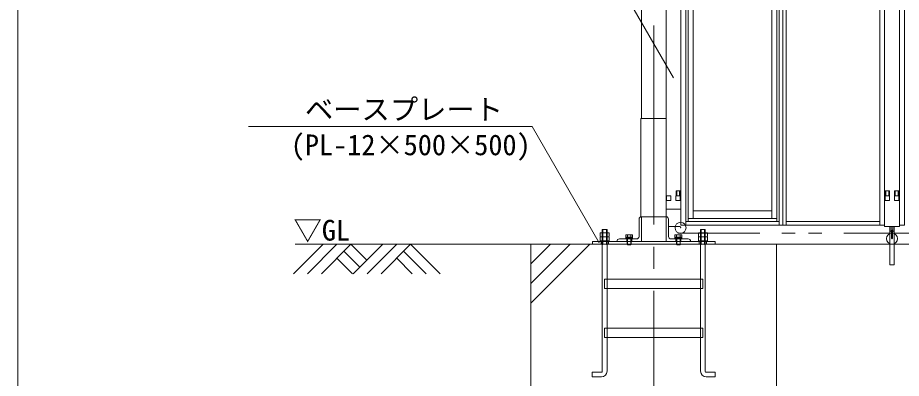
# Model space of a CAD drawing. Units: millimetres, scale not verified. Extents: x -12090 to 12090, y -18325 to 18325.
# Drawn here: x -12090 to -8492, y 4910 to 6377 of the extents above; entities that cross this region are included whole.
import ezdxf
from ezdxf.enums import TextEntityAlignment as Align

# ---------------------------------------------------------------- set-up
doc = ezdxf.new("R2010")
doc.units = ezdxf.units.MM
doc.header["$LTSCALE"] = 90
doc.header["$PDMODE"] = 32
doc.header["$PDSIZE"] = 45
for name, pattern in [('CHAIN2', [12, 9, -1, 1, -1]), ('DASHED1', [1.8, 1.2, -0.6]), ('DOUBLE_CHAIN2', [12.8, 9, -1, 0.6, -0.6, 0.6, -1])]:
    doc.linetypes.add(name, pattern=pattern)
for name, color, linetype, lineweight in [('0-5_ﾍﾞｰｽﾗｲﾝ', 134, 'Continuous', 18), ('0-6_ﾎﾞﾙﾄ類', 134, 'Continuous', 18), ('0-8_ﾜｲﾔｰﾛｰﾌﾟ', 134, 'DOUBLE_CHAIN2', 18), ('0-9_基礎工事用PCA大', 134, 'Continuous', 18), ('0-A_図面枠', 134, 'Continuous', 18), ('0-C_側固定棒', 134, 'Continuous', 18), ('1-0_中央走行棒', 134, 'Continuous', 18), ('1-6_通芯', 134, 'CHAIN2', 18), ('1-9_標準ﾊﾟﾈﾙ', 134, 'Continuous', 18), ('1-A_標準柱', 134, 'Continuous', 18), ('1-B_文字', 134, 'Continuous', 18), ('1-C_落とし棒', 134, 'Continuous', 18)]:
    doc.layers.add(name, color=color, linetype=linetype, lineweight=lineweight)
doc.styles.add('ＭＳ ゴシック', font='')
doc.styles.get('ＭＳ ゴシック').set_extended_font_data('MS Gothic')

msp = doc.modelspace()

# ---------------------------------------------------------------- linework, layer by layer
at = {"layer": '0-5_ﾍﾞｰｽﾗｲﾝ'}
msp.add_line((-10960.19, 5455), (1899.81, 5455), dxfattribs=at)
at = {"layer": '0-6_ﾎﾞﾙﾄ類'}
for p, q in [((-9709.72, 5487.03), (-9709.72, 5501.6)), ((-9709.72, 5484.17), (-9709.72, 5469.6)), ((-9690.67, 5487.03), (-9690.67, 5501.6)), ((-9690.67, 5484.17), (-9690.67, 5469.6)), ((-9612.03, 5494), (-9613.86, 5492.94)), ((-9613.86, 5492.94), (-9613.86, 5484.2)), ((-9613.86, 5484.2), (-9586.53, 5484.2)), ((-9612.03, 5494), (-9588.36, 5494)), ((-9611.44, 5484), (-9588.95, 5484)), ((-9608.19, 5455), (-9608.19, 5477)), ((-9607.02, 5492.94), (-9607.02, 5484.2)), ((-9606.97, 5452.2), (-9606.97, 5477)), ((-9601.39, 5481), (-9600.32, 5477)), ((-9600.07, 5481), (-9599, 5477)), ((-9593.36, 5492.94), (-9593.36, 5484.2)), ((-9592.19, 5455), (-9592.19, 5477)), ((-9588.36, 5494), (-9586.53, 5492.94)), ((-9586.53, 5492.94), (-9586.53, 5484.2)), ((-9412.03, 5494), (-9413.86, 5492.94)), ((-9413.86, 5492.94), (-9413.86, 5484.2)), ((-9413.86, 5484.2), (-9386.52, 5484.2)), ((-9412.03, 5494), (-9388.36, 5494)), ((-9411.43, 5484), (-9388.94, 5484)), ((-9408.19, 5455), (-9408.19, 5477)), ((-9407.02, 5492.94), (-9407.02, 5484.2)), ((-9406.96, 5452.2), (-9406.96, 5477)), ((-9401.39, 5481), (-9400.32, 5477)), ((-9400.07, 5481), (-9399, 5477)), ((-9393.36, 5492.94), (-9393.36, 5484.2)), ((-9392.19, 5455), (-9392.19, 5477)), ((-9388.36, 5494), (-9386.52, 5492.94)), ((-9386.52, 5492.94), (-9386.52, 5484.2)), ((-9309.72, 5487.03), (-9309.72, 5501.6)), ((-9309.72, 5484.17), (-9309.72, 5469.6)), ((-9290.66, 5487.03), (-9290.66, 5501.6)), ((-9290.66, 5484.17), (-9290.66, 5469.6)), ((-9608.19, 5455), (-9606.97, 5452.2)), ((-9408.19, 5455), (-9406.96, 5452.2))]:
    msp.add_line(p, q, dxfattribs=at)
for points in [[(-9718.67, 5487.03), (-9718.67, 5501.6), (-9681.71, 5501.6), (-9681.71, 5487.03), (-9684.19, 5485.6), (-9716.19, 5485.6)], [(-9718.67, 5484.17), (-9718.67, 5469.6), (-9681.71, 5469.6), (-9681.71, 5484.17), (-9684.19, 5485.6), (-9716.19, 5485.6)], [(-9718.19, 5469.6), (-9682.19, 5469.6), (-9682.19, 5467), (-9718.19, 5467)], [(-9586.2, 5484), (-9586.2, 5481), (-9614.2, 5481), (-9614.2, 5484)], [(-9614.2, 5481), (-9586.2, 5481), (-9586.2, 5477), (-9614.2, 5477)], [(-9386.19, 5484), (-9386.19, 5481), (-9414.19, 5481), (-9414.19, 5484)], [(-9414.19, 5481), (-9386.19, 5481), (-9386.19, 5477), (-9414.19, 5477)], [(-9318.67, 5487.03), (-9318.67, 5501.6), (-9281.72, 5501.6), (-9281.72, 5487.03), (-9284.19, 5485.6), (-9316.2, 5485.6)], [(-9318.67, 5484.17), (-9318.67, 5469.6), (-9281.72, 5469.6), (-9281.72, 5484.17), (-9284.19, 5485.6), (-9316.2, 5485.6)], [(-9318.19, 5469.6), (-9282.19, 5469.6), (-9282.19, 5467), (-9318.19, 5467)]]:
    msp.add_lwpolyline(points, close=True, dxfattribs=at)
for points in [[(-9606.97, 5452.2), (-9593.42, 5452.2), (-9593.42, 5477)], [(-9406.96, 5452.2), (-9393.42, 5452.2), (-9393.42, 5477)], [(-9608.19, 5455), (-9592.19, 5455), (-9593.42, 5452.2)], [(-9408.19, 5455), (-9392.19, 5455), (-9393.42, 5452.2)]]:
    msp.add_lwpolyline(points, dxfattribs=at)
for centre, radius, start, end in [((-9714.19, 5494.78), 8.96, 240.0064, 300.0064), ((-9714.19, 5476.42), 8.96, 60.0064, 120.0064), ((-9700.19, 5453.14), 32.45, 72.93497, 107.07105), ((-9700.19, 5518.05), 32.45, 252.93497, 287.07105), ((-9686.2, 5494.77), 8.95, 239.98131, 300.0315), ((-9686.2, 5476.43), 8.95, 59.98131, 120.0315), ((-9610.44, 5487.95), 6.05, 55.616, 124.384), ((-9611.44, 5484.2), 0.198, 180, 270), ((-9600.19, 5471.39), 22.62, 72.412, 107.588), ((-9589.94, 5487.95), 6.05, 55.616, 124.384), ((-9588.95, 5484.2), 0.198, 270, 0), ((-9410.44, 5487.95), 6.05, 55.616, 124.384), ((-9411.43, 5484.2), 0.198, 180, 270), ((-9400.19, 5471.39), 22.62, 72.412, 107.588), ((-9389.94, 5487.95), 6.05, 55.616, 124.384), ((-9388.94, 5484.2), 0.198, 270, 0), ((-9314.19, 5494.78), 8.96, 240.0064, 300.0064), ((-9314.19, 5476.42), 8.96, 60.0064, 120.0064), ((-9300.19, 5453.14), 32.45, 72.93497, 107.07105), ((-9300.19, 5518.05), 32.45, 252.93497, 287.07105), ((-9286.19, 5494.77), 8.95, 239.98131, 300.0315), ((-9286.19, 5476.43), 8.95, 59.98131, 120.0315)]:
    msp.add_arc(centre, radius, start, end, dxfattribs=at)
at = {"layer": '0-8_ﾜｲﾔｰﾛｰﾌﾟ'}
msp.add_line((1299.81, 5500), (-9401.8, 5500), dxfattribs=at)
at = {"layer": '0-9_基礎工事用PCA大'}
for p, q in [((-10000.2, 5215), (-9760.19, 5455)), ((-10000.2, 5295), (-9840.19, 5455)), ((-10000.2, 5375), (-9920.2, 5455)), ((-9690.67, 5275), (-9690.67, 5113)), ((-9309.72, 5275), (-9309.72, 5113)), ((-9690.67, 5075), (-9690.67, 4938)), ((-9309.72, 5075), (-9309.72, 4938))]:
    msp.add_line(p, q, dxfattribs=at)
at = {"layer": '0-9_基礎工事用PCA大', "linetype": 'DASHED1'}
for p, q in [((-9714.89, 5467), (-9714.89, 5455)), ((-9685.2, 5467), (-9685.2, 5455)), ((-9608.19, 5467), (-9608.19, 5455)), ((-9592.19, 5467), (-9592.19, 5455)), ((-9408.19, 5467), (-9408.19, 5455)), ((-9392.19, 5467), (-9392.19, 5455)), ((-9315.19, 5467), (-9315.19, 5455)), ((-9285.19, 5467), (-9285.19, 5455)), ((-9690.67, 5313), (-9690.67, 5275)), ((-9309.72, 5313), (-9309.72, 5275)), ((-9690.67, 5113), (-9690.67, 5075)), ((-9309.72, 5113), (-9309.72, 5075))]:
    msp.add_line(p, q, dxfattribs=at)
at = {"layer": '0-9_基礎工事用PCA大'}
for points in [[(-9709.72, 4938.05), (-9709.72, 5515), (-9690.67, 5515), (-9690.67, 5313)], [(-9709.72, 5452.5), (-9707.22, 5455), (-9707.22, 5515), (-9693.17, 5515), (-9693.17, 5455), (-9690.67, 5452.5)], [(-9290.66, 4938.05), (-9290.66, 5515), (-9309.72, 5515), (-9309.72, 5313)], [(-9290.66, 5452.5), (-9293.17, 5455), (-9293.17, 5515), (-9307.22, 5515), (-9307.22, 5455), (-9309.72, 5452.5)], [(-9713.66, 4915), (-9750.67, 4915), (-9750.67, 4934.05), (-9713.72, 4934.05)], [(-9286.72, 4915), (-9249.71, 4915), (-9249.71, 4934.05), (-9286.67, 4934.05)]]:
    msp.add_lwpolyline(points, dxfattribs=at)
for points in [[(-10000.2, 4455), (-9000.19, 4455), (-9000.19, 5455), (-10000.2, 5455)], [(-9750.19, 5455), (-9250.19, 5455), (-9250.19, 5467), (-9750.19, 5467)], [(-9700.19, 5313), (-9300.19, 5313), (-9300.19, 5275), (-9700.19, 5275)], [(-9700.19, 5113), (-9300.19, 5113), (-9300.19, 5075), (-9700.19, 5075)]]:
    msp.add_lwpolyline(points, close=True, dxfattribs=at)
for centre, radius, start, end in [((-9713.72, 4938.05), 4, 270, 360), ((-9713.66, 4938), 23, 270, 360), ((-9286.72, 4938), 23, 180, 270), ((-9286.67, 4938.05), 4, 180, 270)]:
    msp.add_arc(centre, radius, start, end, dxfattribs=at)
at = {"layer": '0-A_図面枠'}
msp.add_lwpolyline([(-12090.19, 18325), (12059.81, 18325), (12059.81, 1675), (-12090.19, 1675)], close=True, dxfattribs=at)
at = {"layer": '0-C_側固定棒'}
msp.add_line((-9390.19, 5672.56), (-9390.19, 7024.06), dxfattribs=at)
msp.add_lwpolyline([(-9390.19, 8415.56), (-9390.19, 9267.56), (-9450.19, 9267.56), (-9450.19, 5597.56), (-9390.19, 5597.56), (-9390.19, 5652.56)], dxfattribs=at)
for points in [[(-9447.84, 5632.56), (-9430.54, 5632.56), (-9430.54, 5652.56), (-9447.84, 5652.56)], [(-9409.84, 5632.56), (-9392.54, 5632.56), (-9392.54, 5652.56), (-9409.84, 5652.56)]]:
    msp.add_lwpolyline(points, close=True, dxfattribs=at)
at = {"layer": '1-0_中央走行棒'}
for p, q in [((-8560.2, 7024.06), (-8560.2, 5672.56)), ((-8500.19, 5672.56), (-8500.19, 7024.06)), ((-8538.74, 5514.46), (-8538.74, 5527.56)), ((-8533.75, 5514.46), (-8533.75, 5527.56)), ((-8532.69, 5513.06), (-8532.69, 5478.06)), ((-8527.69, 5478.06), (-8527.69, 5513.06)), ((-8526.74, 5527.56), (-8526.74, 5514.46)), ((-8521.74, 5527.56), (-8521.74, 5514.46))]:
    msp.add_line(p, q, dxfattribs=at)
msp.add_lwpolyline([(-8560.2, 5652.56), (-8560.2, 5527.56), (-8500.19, 5527.56), (-8500.19, 5652.56)], dxfattribs=at)
for points in [[(-8557.84, 5632.56), (-8540.54, 5632.56), (-8540.54, 5652.56), (-8557.84, 5652.56)], [(-8519.84, 5632.56), (-8502.54, 5632.56), (-8502.54, 5652.56), (-8519.84, 5652.56)]]:
    msp.add_lwpolyline(points, close=True, dxfattribs=at)
for radius, start, end in [(8.5, 180, 253.25351), (3.5, 180, 225.59204), (8.5, 287.46347, 360), (3.5, 316.78662, 360)]:
    msp.add_arc((-8530.25, 5514.46), radius, start, end, dxfattribs=at)
msp.add_point((-8530.19, 5478.06), dxfattribs=at)
at = {"layer": '1-6_通芯'}
msp.add_line((-9500.19, 4455), (-9500.19, 6367), dxfattribs=at)
at = {"layer": '1-9_標準ﾊﾟﾈﾙ', "linetype": 'DASHED1'}
for p, q in [((-9406.69, 5672.56), (-9406.69, 5652.56)), ((-9395.69, 5672.56), (-9395.69, 5652.56)), ((-8554.69, 5672.56), (-8554.69, 5652.56)), ((-8543.69, 5672.56), (-8543.69, 5652.56)), ((-8516.69, 5672.56), (-8516.69, 5652.56)), ((-8505.69, 5672.56), (-8505.69, 5652.56))]:
    msp.add_line(p, q, dxfattribs=at)
at = {"layer": '1-9_標準ﾊﾟﾈﾙ'}
for p, q in [((-9393.49, 5672.56), (-9393.49, 5652.56)), ((-8556.9, 5672.56), (-8556.9, 5652.56)), ((-8503.49, 5672.56), (-8503.49, 5652.56))]:
    msp.add_line(p, q, dxfattribs=at)
for points in [[(-9389.69, 8535.56), (-9369.94, 8535.56), (-9369.94, 5532.56), (-9389.69, 5532.56)], [(-8989.44, 8535.56), (-8975.2, 8535.56), (-8975.2, 5532.56), (-8989.44, 5532.56)], [(-8975.2, 8535.56), (-8960.94, 8535.56), (-8960.94, 5532.56), (-8975.2, 5532.56)], [(-8560.69, 8535.56), (-8580.45, 8535.56), (-8580.45, 5532.56), (-8560.69, 5532.56)], [(-8499.69, 8535.56), (-8479.94, 8535.56), (-8479.94, 5532.56), (-8499.69, 5532.56)], [(-9369.94, 5548.06), (-9359.69, 5548.06), (-9359.69, 7524.06), (-9369.94, 7524.06)], [(-8989.44, 5548.06), (-8999.69, 5548.06), (-8999.69, 7524.06), (-8989.44, 7524.06)], [(-8999.69, 7511.56), (-9019.69, 7511.56), (-9019.69, 5560.56), (-8999.69, 5560.56)], [(-9339.7, 5560.56), (-9019.69, 5560.56), (-9019.69, 5590.56), (-9339.7, 5590.56)], [(-8989.44, 5532.56), (-9369.94, 5532.56), (-9369.94, 5548.06), (-8989.44, 5548.06)], [(-8960.94, 5532.56), (-8580.45, 5532.56), (-8580.45, 5548.06), (-8960.94, 5548.06)]]:
    msp.add_lwpolyline(points, close=True, dxfattribs=at)
for points in [[(-9339.7, 6458.56), (-9339.7, 5560.56), (-9359.69, 5560.56), (-9359.69, 6519.56)], [(-9389.69, 5652.56), (-9409.69, 5652.56), (-9409.69, 5672.56), (-9389.69, 5672.56)], [(-8560.69, 5652.56), (-8540.69, 5652.56), (-8540.69, 5672.56), (-8560.69, 5672.56)], [(-8499.69, 5652.56), (-8519.7, 5652.56), (-8519.7, 5672.56), (-8499.69, 5672.56)]]:
    msp.add_lwpolyline(points, dxfattribs=at)
at = {"layer": '1-A_標準柱'}
for p, q in [((-9550.2, 5967), (-9550.2, 9417)), ((-9450.19, 5967), (-9450.19, 9417)), ((-9560.2, 5557), (-9560.2, 5487)), ((-9440.19, 5557), (-9440.19, 5487)), ((-9570.19, 5477), (-9640.2, 5477)), ((-9430.19, 5477), (-9360.19, 5477)), ((-9450.19, 5467), (-9550.2, 5467))]:
    msp.add_line(p, q, dxfattribs=at)
at = {"layer": '1-A_標準柱', "linetype": 'DASHED1'}
for p, q in [((-9610.19, 5477), (-9610.19, 5467)), ((-9590.19, 5477), (-9590.19, 5467)), ((-9410.19, 5477), (-9410.19, 5467)), ((-9390.19, 5477), (-9390.19, 5467))]:
    msp.add_line(p, q, dxfattribs=at)
at = {"layer": '1-A_標準柱'}
msp.add_lwpolyline([(-9553.39, 5967), (-9450.19, 5967), (-9450.19, 5567), (-9553.39, 5567)], close=True, dxfattribs=at)
for points in [[(-9650.2, 5467), (-9550.2, 5467), (-9550.2, 5567)], [(-9350.19, 5467), (-9450.19, 5467), (-9450.19, 5567)], [(-9391.19, 5527), (-9440.19, 5527), (-9440.19, 5517)]]:
    msp.add_lwpolyline(points, dxfattribs=at)
for centre, start, end in [((-9550.2, 5557), 90, 180), ((-9450.19, 5557), 0, 90), ((-9640.2, 5467), 90, 180), ((-9570.19, 5487), 270, 360), ((-9430.19, 5487), 180, 270), ((-9360.19, 5467), 0, 90)]:
    msp.add_arc(centre, 10, start, end, dxfattribs=at)
msp.add_point((-9391.19, 5522), dxfattribs=at)
at = {"layer": '1-B_文字'}
for p, q in [((-11150.95, 5933.8), (-9996.95, 5933.8)), ((-10846.73, 5455), (-10967, 5334.72)), ((-10790.03, 5455), (-10910.3, 5334.72)), ((-10733.33, 5455), (-10853.6, 5334.72)), ((-10733.33, 5455), (-10668.53, 5390.2)), ((-10603.73, 5455), (-10724, 5334.72)), ((-10547.03, 5455), (-10667.3, 5334.72)), ((-10490.33, 5455), (-10610.6, 5334.72)), ((-10490.33, 5455), (-10370.05, 5334.72)), ((-10790.03, 5398.3), (-10726.45, 5334.72)), ((-10761.68, 5426.65), (-10696.88, 5361.85)), ((-10547.03, 5398.3), (-10483.45, 5334.72)), ((-10518.68, 5426.65), (-10426.75, 5334.72))]:
    msp.add_line(p, q, dxfattribs=at)
for points in [[(-9419.83, 6132.98), (-10055.83, 7234.56), (-10056.27, 7234.56)], [(-9722.72, 5461), (-9995.69, 5933.8), (-9996.12, 5933.8)]]:
    msp.add_lwpolyline(points, dxfattribs=at)
at = {"layer": '1-C_落とし棒'}
msp.add_lwpolyline([(-8521.69, 5527.56), (-8521.69, 5371.36), (-8538.7, 5371.36), (-8538.7, 5527.56)], close=True, dxfattribs=at)

# ---------------------------------------------------------------- texts
at = {"layer": '1-B_文字', "style": 'ＭＳ ゴシック'}
for s, p in [('\u3000\u3000ベースプレート\u3000\u3000\u3000', (-11150.95, 5936.55)), ('(PL-12×500×500)', (-10978.14, 5792.11)), ('▽GL', (-10967, 5444.68))]:
    msp.add_text(s, height=84.46, dxfattribs=at).set_placement(p, align=Align.BOTTOM_LEFT)

doc.saveas('drawing.dxf')
